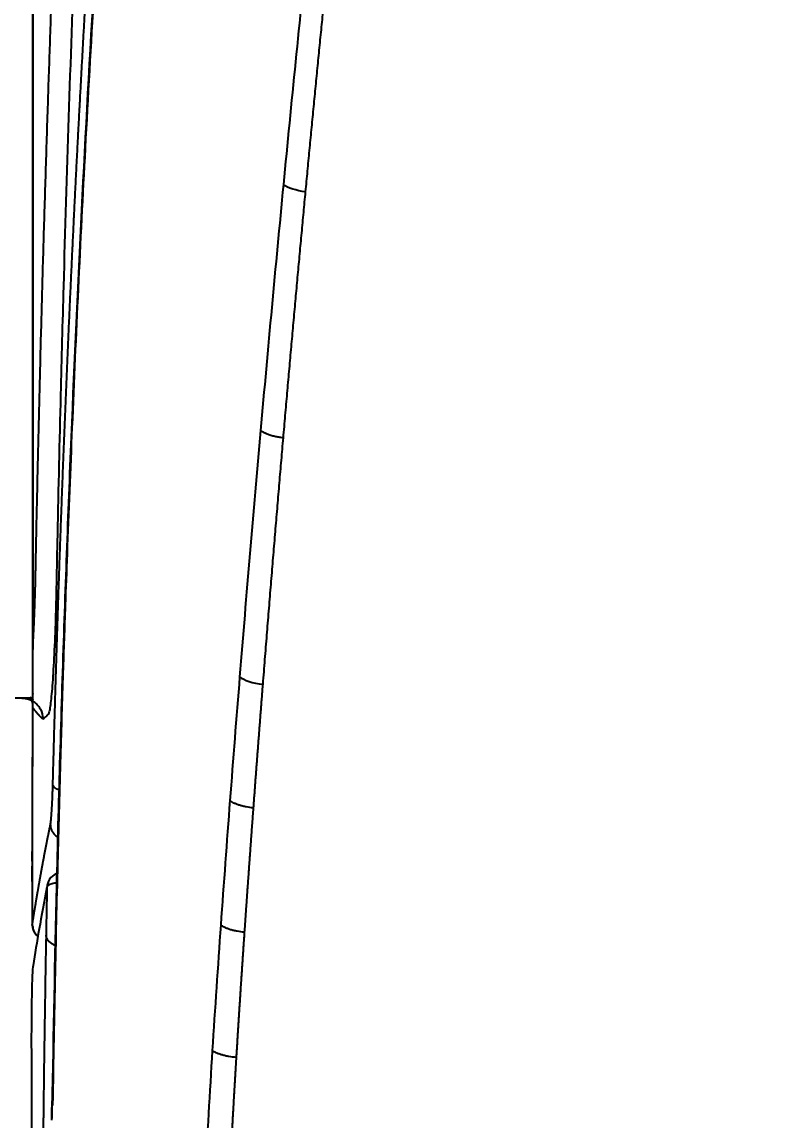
# Model space of a CAD drawing. Header units: millimetres. Extents: x 0 to 2520, y 0 to 1796.
# Drawn here: x 839.3 to 892.6, y 1096.3 to 1175.1 of the extents above; entities that cross this region are included whole.
import ezdxf

# ---------------------------------------------------------------- set-up
doc = ezdxf.new("R2010")
doc.units = ezdxf.units.MM
doc.header["$LTSCALE"] = 50
doc.styles.add('style1', font='gbeitc.shx')
doc.styles.add('유형1', font='gbeitc.shx', dxfattribs={"height": 8})
doc.dimstyles.new('ISO-25', dxfattribs={"dimtxt": 2.5, "dimasz": 3, "dimexe": 1.25, "dimexo": 0.5, "dimgap": 1, "dimtad": 3, "dimtoh": 1, "dimdsep": 46, "dimtxsty": '유형1', "dimcen": 2.5, "dimclrd": 5, "dimclre": 5, "dimclrt": 5, "dimadec": 0, "dimazin": 0, "dimtfac": 1, "dimtmove": 0, "dimatfit": 3, "dimfxl": 1, "dimarcsym": 0})

# ---------------------------------------------------------------- blocks, each defined once
blk = doc.blocks.new('*D4')
at = {"color": 2, "linetype": 'Continuous', "lineweight": -2}
for p, q in [((766.879, 1089.075), (766.879, 1306.611)), ((1212.102, 1085.212), (1212.102, 1306.611)), ((778.879, 1304.111), (1200.102, 1304.111))]:
    blk.add_line(p, q, dxfattribs=at)
at = {"color": 2, "linetype": 'Continuous'}
for points in [[(778.879, 1306.111), (778.879, 1302.111), (766.879, 1304.111)], [(1200.102, 1306.111), (1200.102, 1302.111), (1212.102, 1304.111)]]:
    blk.add_solid(points, dxfattribs=at)
at = {"layer": 'Defpoints', "color": 0, "linetype": 'Continuous'}
for p in [(1212.102, 1304.111), (766.879, 1087.075), (1212.102, 1083.212)]:
    blk.add_point(p, dxfattribs=at)
at = {"color": 2, "linetype": 'Continuous', "insert": (989.49, 1313.111), "char_height": 16, "attachment_point": 5, "style": 'style1'}
blk.add_mtext('445.22', dxfattribs=at)

msp = doc.modelspace()

# ---------------------------------------------------------------- linework, layer by layer
at = {"color": 7, "linetype": 'Continuous'}
msp.add_line((840.109, 1126.534), (838.846, 1126.534), dxfattribs=at)
msp.add_ellipse((856.728, 1128.296), major_axis=(1.994, -0.158), ratio=0.384178, start_param=3.643019, end_param=4.680731, dxfattribs=at)
for points, degree, knots in [([(852.051, 1229.736), (851.625, 1229.015), (850.788, 1227.599), (849.755, 1225.422), (848.903, 1223.272), (848.066, 1220.61), (847.489, 1217.941), (847.219, 1215.286), (846.876, 1211.456), (846.496, 1206.868), (846.096, 1201.558), (845.062, 1187.473), (843.96, 1169.436), (842.918, 1147.199), (842.283, 1130.346), (841.794, 1113.6), (841.588, 1102.454), (841.49, 1097.157)], 3, [0, 0, 0, 0, 0.018399, 0.036164, 0.053307, 0.069792, 0.098466, 0.114403, 0.129883, 0.184917, 0.217848, 0.249465, 0.502107, 0.623647, 0.749481, 0.880948, 1, 1, 1, 1]), ([(852.092, 1229.969), (851.414, 1228.878), (850.23, 1226.709), (848.498, 1222.513), (847.345, 1217.596), (846.996, 1212.245), (846.584, 1207.644), (846.29, 1203.734), (845.809, 1197.348), (845.198, 1188.557), (844.48, 1177.124), (843.876, 1166.338), (843.357, 1155.943), (842.928, 1146.24), (842.633, 1138.671), (842.424, 1132.808), (842.263, 1127.972), (842.08, 1121.975), (841.887, 1114.806), (841.696, 1106.465), (841.586, 1100.514), (841.535, 1097.343)], 3, [0, 0, 0, 0, 0.028029, 0.054454, 0.100443, 0.140321, 0.174796, 0.204093, 0.2283, 0.318598, 0.402017, 0.485612, 0.561271, 0.635812, 0.703815, 0.731455, 0.767605, 0.812534, 0.866243, 0.928732, 1, 1, 1, 1]), ([(841.554, 1120.294), (841.559, 1120.502), (841.57, 1120.918), (841.586, 1121.542), (841.603, 1122.165), (841.62, 1122.787), (841.637, 1123.407), (841.654, 1124.027), (841.672, 1124.646), (841.689, 1125.263), (841.707, 1125.88), (841.725, 1126.495), (841.743, 1127.11), (841.761, 1127.723), (841.78, 1128.335), (841.799, 1128.947), (841.817, 1129.557), (841.836, 1130.166), (841.856, 1130.774), (841.875, 1131.381), (841.895, 1131.987), (841.914, 1132.592), (841.934, 1133.196), (841.954, 1133.799), (841.974, 1134.401), (841.995, 1135.001), (842.015, 1135.601), (842.036, 1136.2), (842.057, 1136.797), (842.078, 1137.394), (842.099, 1137.989), (842.121, 1138.583), (842.142, 1139.177), (842.164, 1139.769), (842.186, 1140.36), (842.208, 1140.95), (842.23, 1141.539), (842.252, 1142.127), (842.275, 1142.714), (842.297, 1143.3), (842.32, 1143.885), (842.343, 1144.469), (842.366, 1145.052), (842.389, 1145.633), (842.413, 1146.214), (842.436, 1146.793), (842.46, 1147.372), (842.484, 1147.949), (842.508, 1148.526), (842.532, 1149.101), (842.556, 1149.675), (842.58, 1150.248), (842.605, 1150.821), (842.629, 1151.392), (842.654, 1151.962), (842.679, 1152.531), (842.704, 1153.099), (842.73, 1153.665), (842.755, 1154.231), (842.78, 1154.796), (842.806, 1155.359), (842.832, 1155.922), (842.858, 1156.484), (842.884, 1157.044), (842.91, 1157.603), (842.936, 1158.162), (842.962, 1158.719), (842.989, 1159.275), (843.015, 1159.83), (843.042, 1160.384), (843.069, 1160.938), (843.096, 1161.489), (843.123, 1162.04), (843.15, 1162.59), (843.178, 1163.139), (843.205, 1163.687), (843.233, 1164.233), (843.26, 1164.779), (843.288, 1165.324), (843.316, 1165.867), (843.344, 1166.409), (843.372, 1166.951), (843.401, 1167.491), (843.429, 1168.03), (843.457, 1168.568), (843.486, 1169.106), (843.527, 1169.878), (843.582, 1170.886), (843.65, 1172.129), (843.719, 1173.37), (843.788, 1174.609), (843.859, 1175.846), (843.93, 1177.08), (844.002, 1178.313), (844.074, 1179.543), (844.147, 1180.771), (844.221, 1181.997), (844.296, 1183.221), (844.372, 1184.443), (844.448, 1185.663), (844.525, 1186.881), (844.603, 1188.096), (844.681, 1189.31), (844.76, 1190.521), (844.84, 1191.73), (844.921, 1192.938), (845.002, 1194.143), (845.084, 1195.346), (845.167, 1196.547), (845.25, 1197.745), (845.334, 1198.942), (845.419, 1200.137), (845.505, 1201.329), (845.591, 1202.519), (845.678, 1203.708), (845.766, 1204.894), (845.854, 1206.078), (845.943, 1207.26), (846.033, 1208.439), (846.123, 1209.617), (846.214, 1210.793), (846.306, 1211.966), (846.398, 1213.137), (846.491, 1214.307), (846.585, 1215.474), (846.679, 1216.639), (846.743, 1217.415), (846.774, 1217.802)], 3, [0, 0, 0, 0, 0.006402, 0.012793, 0.019173, 0.025543, 0.031903, 0.038251, 0.044589, 0.050916, 0.057232, 0.063538, 0.069833, 0.076118, 0.082391, 0.088654, 0.094906, 0.101147, 0.107378, 0.113598, 0.119807, 0.126005, 0.132193, 0.13837, 0.144536, 0.150691, 0.156836, 0.16297, 0.169093, 0.175205, 0.181306, 0.187397, 0.193477, 0.199546, 0.205604, 0.211652, 0.217689, 0.223715, 0.22973, 0.235734, 0.241728, 0.247711, 0.253683, 0.259645, 0.265595, 0.271535, 0.277464, 0.283382, 0.28929, 0.295186, 0.301072, 0.306947, 0.312811, 0.318665, 0.324507, 0.330339, 0.33616, 0.341971, 0.34777, 0.353559, 0.359337, 0.365104, 0.37086, 0.376606, 0.38234, 0.388064, 0.393777, 0.39948, 0.405171, 0.410852, 0.416522, 0.422181, 0.427829, 0.433466, 0.439093, 0.444709, 0.450314, 0.455908, 0.461491, 0.467064, 0.472626, 0.478177, 0.483717, 0.489246, 0.494764, 0.500272, 0.505769, 0.518537, 0.531285, 0.544011, 0.556715, 0.569399, 0.582061, 0.594702, 0.607322, 0.61992, 0.632497, 0.645054, 0.657589, 0.670102, 0.682595, 0.695067, 0.707517, 0.719946, 0.732355, 0.744742, 0.757108, 0.769453, 0.781777, 0.79408, 0.806362, 0.818623, 0.830863, 0.843082, 0.855279, 0.867456, 0.879611, 0.891745, 0.903858, 0.91595, 0.928021, 0.940071, 0.952099, 0.964106, 0.976092, 0.988057, 1, 1, 1, 1]), ([(843.595, 1203.616), (843.619, 1203.513), (843.65, 1203.383), (843.688, 1203.224), (843.712, 1203.089), (843.749, 1202.786), (843.792, 1202.164), (843.823, 1201.147), (843.833, 1199.914), (843.82, 1198.526), (843.791, 1197.301), (843.757, 1196.318), (843.669, 1194.267), (843.44, 1188.955), (842.92, 1175.771), (842.452, 1161.577), (842.081, 1147.54), (841.917, 1140.429), (841.823, 1135.64), (841.79, 1133.978), (841.766, 1133.023), (841.719, 1131.414), (841.633, 1129.322), (841.51, 1127.316), (841.398, 1126.168), (841.309, 1125.607), (841.254, 1125.403), (841.211, 1125.344), (841.158, 1125.306), (841.027, 1125.194), (840.919, 1125.096), (840.839, 1125.025)], 3, [0, 0, 0, 0, 0.015137, 0.019261, 0.023006, 0.030519, 0.045416, 0.060323, 0.075265, 0.090226, 0.105133, 0.112601, 0.120118, 0.168493, 0.277679, 0.528627, 0.608689, 0.712671, 0.749187, 0.756839, 0.764375, 0.779498, 0.809506, 0.839424, 0.869184, 0.884038, 0.89892, 0.90637, 0.913769, 0.936285, 1, 1, 1, 1]), ([(840.109, 1202.163), (840.109, 1202.153), (840.109, 1202.101), (840.109, 1202.027), (840.109, 1201.943), (840.109, 1201.89), (840.109, 1201.849), (840.109, 1201.803), (840.109, 1201.734), (840.109, 1201.634), (840.109, 1201.515), (840.109, 1201.379), (840.109, 1201.176), (840.109, 1200.944), (840.109, 1200.68), (840.109, 1200.467), (840.109, 1200.242), (840.109, 1199.928), (840.109, 1199.508), (840.109, 1199.05), (840.109, 1198.671), (840.109, 1198.286), (840.109, 1197.891), (840.109, 1197.484), (840.109, 1197.179), (840.109, 1196.876), (840.109, 1196.574), (840.109, 1196.273), (840.109, 1195.974), (840.109, 1195.676), (840.109, 1195.377), (840.109, 1195.078), (840.109, 1194.68), (840.109, 1193.983), (840.109, 1192.389), (840.109, 1189.003), (840.109, 1180.437), (840.109, 1171.273), (840.109, 1161.708), (840.109, 1152.542), (840.109, 1144.371), (840.109, 1138.192), (840.109, 1136.996), (840.109, 1136.298), (840.109, 1135.9), (840.109, 1135.601), (840.109, 1135.302), (840.109, 1135.003), (840.109, 1134.705), (840.109, 1134.409), (840.109, 1134.114), (840.109, 1133.725), (840.109, 1133.243), (840.109, 1132.671), (840.109, 1132.12), (840.109, 1131.589), (840.109, 1131.079), (840.109, 1130.55), (840.109, 1130.201), (840.109, 1130.014)], 3, [0, 0, 0, 0, 0.0019, 0.009806, 0.013759, 0.017712, 0.019689, 0.021665, 0.025618, 0.029572, 0.033525, 0.037478, 0.041431, 0.049337, 0.053291, 0.057244, 0.061197, 0.06515, 0.073056, 0.080963, 0.084916, 0.088869, 0.096775, 0.100728, 0.104682, 0.108635, 0.112588, 0.116541, 0.120494, 0.124447, 0.1284, 0.132354, 0.136307, 0.144213, 0.160026, 0.199557, 0.27862, 0.499997, 0.563247, 0.658123, 0.863687, 0.887406, 0.903219, 0.911125, 0.915078, 0.919031, 0.922984, 0.926938, 0.930891, 0.934844, 0.938797, 0.94275, 0.950657, 0.958563, 0.966469, 0.974375, 0.982282, 0.990188, 1, 1, 1, 1]), ([(840.109, 1130.014), (840.11, 1130.026), (840.111, 1130.05), (840.113, 1130.086), (840.116, 1130.122), (840.118, 1130.158), (840.12, 1130.194), (840.122, 1130.23), (840.124, 1130.267), (840.126, 1130.303), (840.129, 1130.34), (840.131, 1130.376), (840.133, 1130.413), (840.135, 1130.45), (840.137, 1130.487), (840.139, 1130.523), (840.141, 1130.56), (840.143, 1130.597), (840.145, 1130.635), (840.147, 1130.672), (840.149, 1130.709), (840.151, 1130.746), (840.153, 1130.783), (840.155, 1130.821), (840.157, 1130.858), (840.159, 1130.896), (840.161, 1130.933), (840.163, 1130.971), (840.165, 1131.009), (840.167, 1131.046), (840.169, 1131.084), (840.171, 1131.122), (840.173, 1131.16), (840.175, 1131.198), (840.176, 1131.236), (840.178, 1131.274), (840.18, 1131.312), (840.182, 1131.35), (840.184, 1131.388), (840.186, 1131.427), (840.187, 1131.465), (840.189, 1131.503), (840.191, 1131.542), (840.193, 1131.58), (840.195, 1131.619), (840.196, 1131.657), (840.198, 1131.696), (840.2, 1131.735), (840.201, 1131.773), (840.203, 1131.812), (840.205, 1131.851), (840.207, 1131.89), (840.208, 1131.928), (840.21, 1131.967), (840.212, 1132.006), (840.213, 1132.045), (840.215, 1132.084), (840.216, 1132.124), (840.218, 1132.163), (840.22, 1132.202), (840.221, 1132.241), (840.223, 1132.28), (840.224, 1132.32), (840.226, 1132.359), (840.228, 1132.398), (840.229, 1132.438), (840.231, 1132.477), (840.232, 1132.517), (840.234, 1132.556), (840.235, 1132.596), (840.237, 1132.636), (840.238, 1132.675), (840.24, 1132.715), (840.241, 1132.755), (840.242, 1132.795), (840.244, 1132.834), (840.245, 1132.874), (840.247, 1132.914), (840.248, 1132.954), (840.249, 1132.993), (840.251, 1133.033), (840.252, 1133.073), (840.254, 1133.113), (840.255, 1133.152), (840.256, 1133.192), (840.258, 1133.232), (840.259, 1133.272), (840.26, 1133.311), (840.261, 1133.351), (840.263, 1133.39), (840.264, 1133.43), (840.265, 1133.469), (840.266, 1133.509), (840.268, 1133.548), (840.269, 1133.587), (840.27, 1133.627), (840.271, 1133.666), (840.275, 1133.78), (840.28, 1133.963), (840.287, 1134.212), (840.293, 1134.445), (840.299, 1134.661), (840.303, 1134.835), (840.306, 1134.986), (840.309, 1135.136), (840.313, 1135.332), (840.318, 1135.575), (840.324, 1135.865), (840.332, 1136.294), (840.343, 1136.846), (840.356, 1137.509), (840.37, 1138.175), (840.397, 1139.484), (840.439, 1141.436), (840.498, 1144.031), (840.559, 1146.629), (840.642, 1149.992), (840.75, 1154.125), (840.888, 1159.032), (841.036, 1163.952), (841.19, 1168.758), (841.348, 1173.444), (841.511, 1178.005), (841.682, 1182.566), (841.815, 1185.967), (841.906, 1188.211), (841.95, 1189.296), (841.995, 1190.381), (842.035, 1191.345), (842.069, 1192.172), (842.097, 1192.841), (842.123, 1193.454), (842.147, 1194.011), (842.169, 1194.511), (842.188, 1194.956), (842.205, 1195.344), (842.218, 1195.635), (842.227, 1195.847), (842.235, 1196), (842.242, 1196.153), (842.25, 1196.307), (842.257, 1196.461), (842.264, 1196.591), (842.27, 1196.699), (842.274, 1196.787), (842.278, 1196.881), (842.282, 1196.982), (842.286, 1197.09), (842.291, 1197.204), (842.295, 1197.324), (842.299, 1197.451), (842.306, 1197.65), (842.314, 1197.917), (842.322, 1198.245), (842.328, 1198.567), (842.331, 1198.882), (842.333, 1199.189), (842.333, 1199.486), (842.332, 1199.696), (842.33, 1199.827), (842.329, 1199.883), (842.328, 1199.939), (842.328, 1199.995), (842.326, 1200.051), (842.325, 1200.106), (842.324, 1200.16), (842.323, 1200.215), (842.321, 1200.269), (842.32, 1200.322), (842.318, 1200.375), (842.317, 1200.428), (842.315, 1200.48), (842.313, 1200.531), (842.311, 1200.582), (842.309, 1200.633), (842.307, 1200.682), (842.305, 1200.731), (842.302, 1200.78), (842.3, 1200.827), (842.297, 1200.874), (842.295, 1200.92), (842.292, 1200.965), (842.289, 1201.009), (842.286, 1201.053), (842.283, 1201.096), (842.28, 1201.138), (842.277, 1201.179), (842.274, 1201.22), (842.271, 1201.259), (842.267, 1201.298), (842.264, 1201.336), (842.26, 1201.373), (842.256, 1201.409), (842.253, 1201.444), (842.249, 1201.478), (842.245, 1201.512), (842.241, 1201.544), (842.236, 1201.575), (842.232, 1201.605), (842.228, 1201.634), (842.223, 1201.662), (842.219, 1201.689), (842.214, 1201.714), (842.21, 1201.738), (842.205, 1201.761), (842.2, 1201.783), (842.195, 1201.804), (842.19, 1201.823), (842.185, 1201.842), (842.181, 1201.854), (842.179, 1201.859)], 3, [0, 0, 0, 0, 0.000648, 0.001294, 0.00194, 0.002585, 0.003228, 0.003871, 0.004512, 0.005152, 0.005791, 0.006429, 0.007066, 0.007701, 0.008335, 0.008968, 0.009599, 0.010229, 0.010857, 0.011484, 0.01211, 0.012734, 0.013357, 0.013979, 0.014599, 0.015218, 0.015836, 0.016453, 0.017069, 0.017684, 0.018297, 0.018909, 0.019521, 0.020131, 0.02074, 0.021349, 0.021956, 0.022562, 0.023167, 0.023772, 0.024375, 0.024977, 0.025579, 0.026179, 0.026778, 0.027377, 0.027974, 0.028571, 0.029167, 0.029762, 0.030356, 0.030949, 0.031541, 0.032133, 0.032724, 0.033314, 0.033903, 0.034491, 0.035079, 0.035666, 0.036252, 0.036838, 0.037422, 0.038006, 0.03859, 0.039172, 0.039754, 0.040335, 0.040916, 0.041496, 0.042075, 0.042654, 0.043232, 0.043809, 0.044385, 0.044961, 0.045536, 0.046109, 0.046682, 0.047254, 0.047825, 0.048394, 0.048962, 0.049529, 0.050094, 0.050658, 0.051221, 0.051782, 0.052342, 0.0529, 0.053457, 0.054012, 0.054566, 0.055119, 0.05567, 0.056221, 0.056769, 0.057317, 0.06099, 0.064417, 0.067601, 0.070546, 0.073252, 0.074642, 0.07666, 0.079305, 0.082578, 0.086479, 0.091007, 0.099889, 0.108813, 0.117779, 0.126787, 0.161693, 0.196638, 0.231622, 0.266645, 0.332532, 0.398612, 0.464886, 0.531354, 0.592809, 0.654255, 0.715693, 0.777122, 0.791758, 0.806382, 0.820994, 0.835595, 0.845372, 0.854391, 0.862651, 0.870154, 0.876899, 0.882886, 0.888115, 0.892587, 0.89465, 0.896712, 0.898773, 0.900829, 0.902882, 0.904933, 0.906017, 0.907185, 0.908437, 0.909773, 0.911196, 0.912707, 0.914308, 0.915999, 0.917778, 0.922256, 0.926704, 0.931141, 0.935594, 0.94007, 0.944544, 0.948993, 0.949908, 0.950826, 0.951748, 0.952672, 0.953601, 0.954533, 0.955469, 0.956409, 0.957354, 0.958304, 0.959258, 0.960216, 0.961179, 0.962146, 0.963117, 0.964091, 0.965067, 0.966045, 0.967026, 0.968008, 0.968992, 0.969979, 0.970967, 0.971958, 0.972951, 0.973948, 0.974947, 0.97595, 0.976957, 0.977968, 0.978984, 0.980004, 0.981029, 0.98206, 0.983095, 0.984135, 0.985179, 0.986226, 0.987275, 0.988326, 0.989378, 0.99043, 0.991484, 0.992539, 0.993596, 0.994656, 0.995718, 0.996784, 0.997852, 0.998924, 1, 1, 1, 1]), ([(861.397, 1180.52), (861.372, 1180.277), (861.322, 1179.792), (861.248, 1179.063), (861.174, 1178.333), (861.1, 1177.603), (861.026, 1176.872), (860.952, 1176.141), (860.879, 1175.409), (860.805, 1174.676), (860.732, 1173.942), (860.659, 1173.208), (860.587, 1172.474), (860.514, 1171.738), (860.442, 1171.002), (860.37, 1170.266), (860.298, 1169.529), (860.226, 1168.791), (860.155, 1168.052), (860.083, 1167.313), (860.012, 1166.573), (859.941, 1165.833), (859.871, 1165.092), (859.8, 1164.35), (859.73, 1163.608), (859.683, 1163.112), (859.659, 1162.865)], 3, [0, 0, 0, 0, 0.041239, 0.082519, 0.123838, 0.165197, 0.206594, 0.248028, 0.289499, 0.331006, 0.37255, 0.414129, 0.455744, 0.497393, 0.539078, 0.580798, 0.622553, 0.664344, 0.70617, 0.748032, 0.789931, 0.831867, 0.873842, 0.915854, 0.957907, 1, 1, 1, 1]), ([(859.659, 1162.865), (859.636, 1162.62), (859.59, 1162.129), (859.521, 1161.392), (859.452, 1160.652), (859.383, 1159.909), (859.313, 1159.163), (859.244, 1158.414), (859.175, 1157.662), (859.106, 1156.907), (859.036, 1156.149), (858.967, 1155.388), (858.898, 1154.624), (858.828, 1153.857), (858.759, 1153.087), (858.69, 1152.313), (858.62, 1151.537), (858.551, 1150.758), (858.481, 1149.975), (858.412, 1149.189), (858.342, 1148.4), (858.273, 1147.607), (858.203, 1146.811), (858.134, 1146.011), (858.088, 1145.477), (858.064, 1145.209)], 3, [0, 0, 0, 0, 0.041592, 0.083351, 0.125276, 0.167368, 0.209627, 0.252052, 0.294645, 0.337406, 0.380335, 0.423434, 0.466705, 0.510147, 0.553764, 0.597556, 0.641527, 0.685677, 0.73001, 0.774528, 0.819235, 0.864132, 0.909223, 0.954511, 1, 1, 1, 1]), ([(858.064, 1145.209), (858.041, 1144.941), (857.995, 1144.405), (857.926, 1143.599), (857.856, 1142.789), (857.787, 1141.975), (857.718, 1141.158), (857.648, 1140.337), (857.579, 1139.513), (857.509, 1138.684), (857.44, 1137.852), (857.371, 1137.016), (857.301, 1136.176), (857.231, 1135.331), (857.162, 1134.483), (857.092, 1133.63), (857.023, 1132.773), (856.953, 1131.912), (856.884, 1131.046), (856.814, 1130.175), (856.744, 1129.3), (856.674, 1128.419), (856.628, 1127.83), (856.605, 1127.535)], 3, [0, 0, 0, 0, 0.045506, 0.091206, 0.137102, 0.183196, 0.229491, 0.275988, 0.322691, 0.369602, 0.416724, 0.464061, 0.511616, 0.559391, 0.607392, 0.655622, 0.704084, 0.752784, 0.801725, 0.850912, 0.90035, 0.950044, 1, 1, 1, 1]), ([(840.109, 1126.322), (840.109, 1126.553), (840.109, 1126.752), (840.109, 1126.803), (840.109, 1126.808), (840.109, 1126.84), (840.109, 1126.927), (840.109, 1127.08), (840.109, 1127.398), (840.109, 1127.794), (840.109, 1128.426), (840.109, 1128.785), (840.109, 1129.21), (840.109, 1129.573), (840.109, 1130.014)], 2, [0, 0, 0, 0.5, 0.5, 0.5625, 0.5625, 0.625, 0.625, 0.75, 0.75, 0.875, 0.875, 0.9375, 0.9375, 1, 1, 1]), ([(856.605, 1127.535), (856.593, 1127.381), (856.569, 1127.073), (856.532, 1126.61), (856.496, 1126.147), (856.46, 1125.683), (856.424, 1125.219), (856.388, 1124.754), (856.352, 1124.289), (856.316, 1123.823), (856.281, 1123.356), (856.245, 1122.889), (856.209, 1122.422), (856.174, 1121.954), (856.138, 1121.485), (856.103, 1121.016), (856.067, 1120.546), (856.032, 1120.075), (855.997, 1119.603), (855.962, 1119.131), (855.938, 1118.816), (855.927, 1118.658)], 3, [0, 0, 0, 0, 0.052215, 0.104466, 0.156755, 0.209085, 0.261456, 0.31387, 0.366329, 0.418835, 0.47139, 0.523995, 0.576652, 0.629363, 0.68213, 0.734954, 0.787837, 0.840782, 0.893789, 0.946861, 1, 1, 1, 1]), ([(839.571, 1126.516), (839.578, 1126.515), (839.591, 1126.513), (839.61, 1126.51), (839.63, 1126.506), (839.649, 1126.502), (839.668, 1126.498), (839.687, 1126.493), (839.706, 1126.489), (839.725, 1126.484), (839.744, 1126.479), (839.763, 1126.473), (839.782, 1126.467), (839.801, 1126.462), (839.819, 1126.455), (839.838, 1126.449), (839.861, 1126.441), (839.889, 1126.43), (839.922, 1126.417), (839.954, 1126.403), (839.986, 1126.388), (840.017, 1126.372), (840.048, 1126.356), (840.079, 1126.339), (840.099, 1126.328), (840.109, 1126.322)], 3, [0, 0, 0, 0, 0.034393, 0.068731, 0.103017, 0.137259, 0.171462, 0.205632, 0.239775, 0.273896, 0.308002, 0.342097, 0.376188, 0.410281, 0.44438, 0.478491, 0.51262, 0.574049, 0.635273, 0.696323, 0.757228, 0.818019, 0.878726, 0.939377, 1, 1, 1, 1]), ([(840.127, 1125.872), (840.126, 1125.908), (840.123, 1125.997), (840.115, 1126.078), (840.102, 1126.172), (840.086, 1126.256), (840.061, 1126.359), (840.03, 1126.449), (839.982, 1126.538), (839.941, 1126.594), (839.932, 1126.607)], 3, [0, 0, 0, 0, 0.027565, 0.068654, 0.126744, 0.226735, 0.36277, 0.645095, 0.921185, 1, 1, 1, 1]), ([(840.079, 1114.83), (840.08, 1115.104), (840.081, 1115.651), (840.083, 1116.472), (840.085, 1117.292), (840.088, 1118.113), (840.09, 1118.934), (840.094, 1119.755), (840.097, 1120.575), (840.1, 1121.396), (840.104, 1122.217), (840.108, 1123.038), (840.113, 1123.858), (840.118, 1124.679), (840.122, 1125.5), (840.126, 1126.098), (840.128, 1126.423), (840.129, 1126.475)], 3, [0, 0, 0, 0, 0.070484, 0.140968, 0.211452, 0.281937, 0.352421, 0.422906, 0.493391, 0.563876, 0.634361, 0.704846, 0.775332, 0.845817, 0.916302, 0.986786, 1, 1, 1, 1]), ([(840.396, 1126.098), (840.492, 1125.987), (840.754, 1125.684), (840.806, 1125.28), (840.839, 1125.025)], 3, [0, 0, 0, 0, 0.367608, 1, 1, 1, 1]), ([(840.079, 1114.085), (840.08, 1114.206), (840.08, 1114.327), (840.081, 1114.509), (840.081, 1114.57), (840.081, 1114.662), (840.081, 1114.693), (840.082, 1114.754), (840.082, 1115.03), (840.084, 1115.795), (840.088, 1117.509), (840.093, 1118.979), (840.101, 1120.938), (840.105, 1121.917), (840.115, 1123.877), (840.121, 1124.856), (840.127, 1125.836)], 3, [0, 0, 0, 0, 0.03125, 0.03125, 0.046875, 0.046875, 0.054687, 0.054687, 0.0625, 0.125, 0.25, 0.5, 0.5, 0.75, 0.75, 1, 1, 1, 1]), ([(840.839, 1125.025), (840.831, 1125.032), (840.815, 1125.047), (840.791, 1125.07), (840.767, 1125.093), (840.743, 1125.117), (840.72, 1125.14), (840.696, 1125.164), (840.673, 1125.188), (840.649, 1125.213), (840.625, 1125.237), (840.602, 1125.262), (840.579, 1125.287), (840.555, 1125.312), (840.532, 1125.338), (840.509, 1125.363), (840.486, 1125.389), (840.463, 1125.415), (840.44, 1125.442), (840.417, 1125.468), (840.394, 1125.495), (840.371, 1125.522), (840.349, 1125.55), (840.326, 1125.577), (840.304, 1125.605), (840.281, 1125.633), (840.259, 1125.661), (840.237, 1125.69), (840.215, 1125.719), (840.193, 1125.748), (840.171, 1125.777), (840.149, 1125.806), (840.134, 1125.826), (840.127, 1125.836)], 3, [0, 0, 0, 0, 0.027925, 0.056139, 0.084642, 0.113435, 0.142516, 0.171886, 0.201545, 0.231493, 0.26173, 0.292255, 0.323069, 0.354172, 0.385564, 0.417244, 0.449212, 0.48147, 0.514016, 0.54685, 0.579974, 0.613386, 0.647087, 0.681077, 0.715355, 0.749923, 0.78478, 0.819926, 0.855362, 0.891087, 0.927101, 0.963406, 1, 1, 1, 1]), ([(841.376, 1117.428), (841.385, 1117.477), (841.403, 1117.577), (841.438, 1117.883), (841.479, 1118.411), (841.515, 1119.119), (841.539, 1119.765), (841.549, 1120.118), (841.554, 1120.294)], 3, [0, 0, 0, 0, 0.124642, 0.249239, 0.498422, 0.748479, 0.87435, 1, 1, 1, 1]), ([(855.927, 1118.658), (855.762, 1118.672), (855.507, 1118.706), (855.178, 1118.777), (854.941, 1118.842), (854.725, 1118.918), (854.472, 1119.03), (854.327, 1119.122), (854.253, 1119.183)], 3, [0, 0, 0, 0, 0.245537, 0.371325, 0.497114, 0.622902, 0.748691, 1, 1, 1, 1]), ([(855.927, 1118.658), (855.917, 1118.529), (855.898, 1118.272), (855.87, 1117.887), (855.841, 1117.503), (855.813, 1117.12), (855.785, 1116.739), (855.757, 1116.359), (855.73, 1115.98), (855.702, 1115.602), (855.675, 1115.226), (855.648, 1114.851), (855.621, 1114.478), (855.595, 1114.105), (855.568, 1113.734), (855.542, 1113.364), (855.515, 1112.996), (855.489, 1112.629), (855.464, 1112.262), (855.438, 1111.898), (855.412, 1111.534), (855.387, 1111.172), (855.362, 1110.811), (855.337, 1110.451), (855.312, 1110.092), (855.296, 1109.853), (855.287, 1109.734)], 3, [0, 0, 0, 0, 0.043462, 0.086763, 0.129904, 0.172884, 0.215706, 0.25837, 0.300876, 0.343226, 0.385419, 0.427457, 0.469341, 0.51107, 0.552646, 0.594069, 0.635339, 0.676458, 0.717425, 0.758242, 0.798908, 0.839424, 0.879791, 0.920009, 0.960079, 1, 1, 1, 1]), ([(840.075, 1110.245), (840.079, 1110.266), (840.086, 1110.309), (840.096, 1110.373), (840.106, 1110.438), (840.117, 1110.503), (840.127, 1110.568), (840.138, 1110.633), (840.148, 1110.699), (840.159, 1110.765), (840.17, 1110.831), (840.181, 1110.897), (840.191, 1110.963), (840.202, 1111.03), (840.213, 1111.097), (840.224, 1111.164), (840.235, 1111.231), (840.246, 1111.299), (840.257, 1111.367), (840.269, 1111.435), (840.28, 1111.503), (840.291, 1111.571), (840.303, 1111.64), (840.314, 1111.709), (840.326, 1111.778), (840.337, 1111.847), (840.349, 1111.917), (840.36, 1111.987), (840.372, 1112.057), (840.384, 1112.127), (840.396, 1112.197), (840.408, 1112.268), (840.42, 1112.339), (840.432, 1112.41), (840.444, 1112.481), (840.456, 1112.553), (840.469, 1112.625), (840.481, 1112.697), (840.494, 1112.769), (840.506, 1112.841), (840.519, 1112.914), (840.531, 1112.987), (840.544, 1113.06), (840.557, 1113.133), (840.57, 1113.207), (840.583, 1113.281), (840.596, 1113.355), (840.609, 1113.429), (840.622, 1113.504), (840.636, 1113.578), (840.649, 1113.653), (840.662, 1113.728), (840.676, 1113.804), (840.69, 1113.879), (840.703, 1113.955), (840.717, 1114.031), (840.731, 1114.107), (840.745, 1114.184), (840.759, 1114.261), (840.773, 1114.338), (840.787, 1114.415), (840.801, 1114.492), (840.816, 1114.57), (840.83, 1114.648), (840.845, 1114.726), (840.859, 1114.804), (840.874, 1114.882), (840.889, 1114.961), (840.904, 1115.04), (840.919, 1115.119), (840.934, 1115.199), (840.949, 1115.278), (840.964, 1115.358), (840.98, 1115.438), (840.995, 1115.519), (841.01, 1115.599), (841.026, 1115.68), (841.042, 1115.761), (841.058, 1115.842), (841.073, 1115.923), (841.089, 1116.005), (841.106, 1116.087), (841.122, 1116.169), (841.138, 1116.251), (841.154, 1116.334), (841.171, 1116.417), (841.187, 1116.5), (841.204, 1116.583), (841.221, 1116.666), (841.238, 1116.75), (841.255, 1116.834), (841.272, 1116.918), (841.289, 1117.002), (841.306, 1117.087), (841.324, 1117.172), (841.341, 1117.257), (841.359, 1117.342), (841.37, 1117.399), (841.376, 1117.428)], 3, [0, 0, 0, 0, 0.010728, 0.02145, 0.032164, 0.042871, 0.05357, 0.064263, 0.074949, 0.085628, 0.096299, 0.106964, 0.117621, 0.128272, 0.138916, 0.149553, 0.160182, 0.170805, 0.181422, 0.192031, 0.202633, 0.213229, 0.223818, 0.2344, 0.244975, 0.255544, 0.266106, 0.276661, 0.28721, 0.297752, 0.308287, 0.318816, 0.329338, 0.339853, 0.350362, 0.360865, 0.371361, 0.38185, 0.392333, 0.40281, 0.41328, 0.423743, 0.434201, 0.444651, 0.455096, 0.465534, 0.475966, 0.486391, 0.496811, 0.507223, 0.51763, 0.528031, 0.538425, 0.548813, 0.559195, 0.56957, 0.57994, 0.590303, 0.60066, 0.611011, 0.621356, 0.631695, 0.642028, 0.652355, 0.662676, 0.672991, 0.6833, 0.693603, 0.7039, 0.714191, 0.724476, 0.734755, 0.745029, 0.755296, 0.765558, 0.775814, 0.786064, 0.796308, 0.806546, 0.816779, 0.827006, 0.837227, 0.847443, 0.857653, 0.867857, 0.878055, 0.888248, 0.898435, 0.908617, 0.918793, 0.928963, 0.939128, 0.949287, 0.959441, 0.969589, 0.979731, 0.989868, 1, 1, 1, 1]), ([(841.376, 1117.428), (841.376, 1117.426), (841.376, 1117.419), (841.377, 1117.405), (841.378, 1117.374), (841.382, 1117.323), (841.392, 1117.26), (841.407, 1117.191), (841.429, 1117.118), (841.465, 1117.028), (841.518, 1116.929), (841.587, 1116.83), (841.67, 1116.739), (841.763, 1116.658), (841.853, 1116.597), (841.912, 1116.566), (841.936, 1116.554)], 3, [0, 0, 0, 0, 0.004462, 0.022316, 0.044632, 0.098192, 0.178531, 0.23209, 0.303503, 0.392769, 0.499888, 0.607007, 0.714126, 0.821245, 0.928364, 1, 1, 1, 1]), ([(840.079, 1114.83), (840.079, 1114.701), (840.078, 1114.572), (840.077, 1114.316), (840.077, 1114.189), (840.077, 1114.064)], 3, [0, 0, 0, 0, 0.5, 0.5, 1, 1, 1, 1]), ([(840.077, 1114.064), (840.076, 1114.055), (840.076, 1114.037), (840.076, 1114.01), (840.076, 1113.984), (840.076, 1113.958), (840.076, 1113.932), (840.076, 1113.907), (840.076, 1113.881), (840.076, 1113.857), (840.076, 1113.837), (840.076, 1113.826), (840.076, 1113.823)], 3, [0, 0, 0, 0, 0.110143, 0.21945, 0.327921, 0.435555, 0.542353, 0.648315, 0.75344, 0.85773, 0.961184, 1, 1, 1, 1]), ([(840.077, 1113.375), (840.077, 1113.383), (840.077, 1113.399), (840.077, 1113.424), (840.077, 1113.451), (840.077, 1113.479), (840.077, 1113.51), (840.077, 1113.542), (840.077, 1113.577), (840.077, 1113.613), (840.077, 1113.652), (840.077, 1113.692), (840.077, 1113.735), (840.077, 1113.779), (840.078, 1113.825), (840.078, 1113.874), (840.078, 1113.924), (840.078, 1113.976), (840.079, 1114.03), (840.079, 1114.067), (840.079, 1114.085)], 3, [0, 0, 0, 0, 0.033691, 0.070054, 0.109077, 0.150746, 0.195046, 0.241962, 0.291474, 0.343561, 0.398201, 0.455369, 0.515039, 0.577182, 0.641766, 0.708757, 0.778118, 0.849807, 0.923783, 1, 1, 1, 1]), ([(841.885, 1113.992), (841.807, 1113.954), (841.556, 1113.81), (841.231, 1113.481), (841.147, 1113.121), (841.129, 1113.051), (841.129, 1113.033)], 3, [0, 0, 0, 0, 0.178445, 0.591678, 0.828293, 1, 1, 1, 1]), ([(841.131, 1112.971), (840.919, 1111.901), (840.735, 1110.901), (840.406, 1109.029), (840.262, 1108.158), (840.132, 1107.349)], 3, [0, 0, 0, 0, 0.5, 0.5, 1, 1, 1, 1]), ([(841.131, 1112.971), (841.127, 1112.765), (841.113, 1112.088), (841.091, 1110.939), (841.074, 1109.995), (841.065, 1109.522)], 3, [0, 0, 0, 0, 0.178819, 0.589409, 1, 1, 1, 1]), ([(841.852, 1113.284), (841.722, 1113.256), (841.604, 1113.23), (841.247, 1113.141), (841.158, 1113.106), (841.131, 1112.971)], 3, [0, 0, 0, 0, 0.273536, 0.273536, 1, 1, 1, 1]), ([(840.075, 1110.245), (840.076, 1110.013), (840.174, 1109.741), (840.405, 1109.513), (840.443, 1109.481), (840.483, 1109.452)], 3, [0, 0, 0, 0, 0.846315, 0.846315, 1, 1, 1, 1]), ([(840.099, 1110.173), (840.106, 1110.085), (840.136, 1109.903), (840.26, 1109.649), (840.385, 1109.503), (840.464, 1109.43)], 3, [0, 0, 0, 0, 0.260298, 0.575665, 1, 1, 1, 1]), ([(841.065, 1109.522), (841.06, 1109.256), (841.048, 1108.568), (841.016, 1106.73), (840.993, 1105.347), (840.957, 1103.021), (840.936, 1101.609), (840.912, 1099.839), (840.908, 1099.485), (840.899, 1098.777), (840.894, 1098.422), (840.885, 1097.712), (840.881, 1097.356), (840.873, 1096.643), (840.869, 1096.287), (840.862, 1095.572), (840.858, 1095.214), (840.851, 1094.497), (840.848, 1094.139), (840.838, 1093.061), (840.832, 1092.34), (840.816, 1090.172), (840.807, 1088.72), (840.794, 1085.8), (840.789, 1084.333), (840.78, 1079.913), (840.783, 1076.941), (840.811, 1067.96), (840.858, 1061.887), (840.968, 1052.707), (841.012, 1049.635), (841.105, 1044.123), (841.164, 1041.04), (841.247, 1037.299), (841.292, 1035.369), (841.324, 1034.078), (841.357, 1032.788), (841.374, 1032.144), (841.409, 1030.854), (841.426, 1030.209), (841.516, 1026.985), (841.593, 1024.406), (841.845, 1016.668), (842.039, 1011.512), (842.491, 1001.201), (842.748, 996.045), (843.371, 985.744), (843.736, 980.595), (844.623, 970.312), (845.145, 965.178), (846.079, 957.493), (846.416, 954.934), (847.147, 949.826), (847.541, 947.276), (848.812, 939.64), (849.779, 934.569), (851.966, 924.481), (853.186, 919.466), (857.241, 904.525), (860.473, 894.705), (868.085, 875.517), (872.466, 866.149), (879.967, 852.605), (882.622, 848.176), (888.247, 839.522), (891.217, 835.297), (899.032, 825.024), (905.747, 817.16), (914.874, 808.054), (920.571, 802.816), (924.507, 799.487), (930.516, 794.62), (934.66, 791.544), (943.202, 785.771), (947.601, 783.073), (956.63, 778.095), (961.26, 775.814), (968.356, 772.742), (970.747, 771.776), (975.573, 769.964), (978.009, 769.117), (985.374, 766.763), (990.363, 765.438), (1005.492, 762.229), (1015.797, 761.112), (1026.109, 761.111)], 3, [0, 0, 0, 0, 0.002423, 0.006159, 0.012752, 0.012752, 0.023081, 0.023081, 0.025664, 0.025664, 0.028246, 0.028246, 0.030828, 0.030828, 0.033411, 0.033411, 0.035993, 0.035993, 0.038575, 0.038575, 0.04374, 0.04374, 0.054069, 0.054069, 0.064398, 0.064398, 0.085056, 0.085056, 0.126373, 0.126373, 0.147031, 0.147031, 0.163351, 0.16769, 0.172029, 0.176367, 0.176367, 0.180706, 0.180706, 0.185045, 0.185045, 0.202401, 0.202401, 0.237112, 0.237112, 0.271823, 0.271823, 0.306535, 0.306535, 0.341246, 0.341246, 0.358602, 0.358602, 0.375957, 0.375957, 0.410669, 0.410669, 0.44538, 0.44538, 0.514802, 0.514802, 0.584225, 0.584225, 0.618936, 0.618936, 0.653648, 0.653648, 0.705762, 0.72307, 0.740378, 0.757686, 0.757686, 0.792303, 0.792303, 0.826919, 0.826919, 0.861535, 0.861535, 0.878843, 0.878843, 0.896151, 0.896151, 0.930768, 0.930768, 1, 1, 1, 1]), ([(841.709, 1108.777), (841.63, 1108.818), (841.478, 1108.906), (841.291, 1109.048), (841.155, 1109.202), (841.083, 1109.361), (841.071, 1109.469), (841.065, 1109.522)], 3, [0, 0, 0, 0, 0.189741, 0.39231, 0.594723, 0.797219, 1, 1, 1, 1]), ([(855.287, 1109.734), (855.121, 1109.747), (854.861, 1109.78), (854.526, 1109.849), (854.285, 1109.913), (854.066, 1109.987), (853.811, 1110.097), (853.667, 1110.188), (853.594, 1110.248)], 3, [0, 0, 0, 0, 0.245407, 0.371179, 0.49695, 0.622722, 0.748494, 1, 1, 1, 1]), ([(855.287, 1109.734), (855.28, 1109.625), (855.265, 1109.409), (855.243, 1109.084), (855.221, 1108.76), (855.199, 1108.438), (855.177, 1108.116), (855.156, 1107.796), (855.134, 1107.477), (855.113, 1107.16), (855.092, 1106.843), (855.071, 1106.527), (855.05, 1106.213), (855.029, 1105.9), (855.009, 1105.588), (854.988, 1105.277), (854.968, 1104.967), (854.948, 1104.659), (854.928, 1104.351), (854.909, 1104.045), (854.889, 1103.74), (854.87, 1103.436), (854.851, 1103.133), (854.831, 1102.831), (854.813, 1102.531), (854.794, 1102.231), (854.775, 1101.933), (854.757, 1101.636), (854.738, 1101.34), (854.72, 1101.046), (854.708, 1100.85), (854.702, 1100.752)], 3, [0, 0, 0, 0, 0.036419, 0.072698, 0.108838, 0.144838, 0.1807, 0.216423, 0.252007, 0.287453, 0.322761, 0.35793, 0.392962, 0.427855, 0.462611, 0.497229, 0.531709, 0.566052, 0.600257, 0.634325, 0.668256, 0.702049, 0.735704, 0.769222, 0.802603, 0.835846, 0.868952, 0.901921, 0.934751, 0.967445, 1, 1, 1, 1]), ([(840.132, 1107.349), (840.093, 1107.109), (840.059, 1106.338), (840.015, 1104.086), (840.005, 1102.622), (840.01, 1101.129)], 3, [0, 0, 0, 0, 0.5, 0.5, 1, 1, 1, 1]), ([(840.01, 1101.129), (840.067, 1083.036), (840.278, 1064.946), (840.981, 1028.769), (841.496, 1010.669), (843.58, 974.673), (845.266, 956.784), (851.736, 921.535), (856.417, 904.158), (866.269, 878.574), (870.04, 870.129), (878.458, 853.915), (883.125, 846.088), (893.476, 831.053), (899.201, 823.793), (911.54, 810.214), (918.12, 803.921), (932.133, 792.368), (939.564, 787.107), (955.379, 777.737), (963.7, 773.684), (980.74, 767.169), (989.522, 764.66), (1007.64, 761.223), (1016.857, 760.326), (1026.109, 760.326)], 3, [0, 0, 0, 0, 0.125, 0.125, 0.25, 0.25, 0.375, 0.375, 0.5, 0.5, 0.5625, 0.5625, 0.625, 0.625, 0.6875, 0.6875, 0.75, 0.75, 0.8125, 0.8125, 0.875, 0.875, 0.9375, 0.9375, 1, 1, 1, 1]), ([(854.702, 1100.752), (854.533, 1100.764), (854.268, 1100.795), (853.927, 1100.861), (853.683, 1100.923), (853.461, 1100.994), (853.204, 1101.101), (853.061, 1101.188), (852.99, 1101.246)], 3, [0, 0, 0, 0, 0.245461, 0.371231, 0.497, 0.62277, 0.74854, 1, 1, 1, 1]), ([(854.702, 1100.752), (854.696, 1100.644), (854.683, 1100.428), (854.663, 1100.106), (854.644, 1099.783), (854.624, 1099.462), (854.605, 1099.142), (854.586, 1098.822), (854.567, 1098.504), (854.549, 1098.186), (854.53, 1097.869), (854.512, 1097.553), (854.494, 1097.237), (854.476, 1096.923), (854.458, 1096.609), (854.44, 1096.296), (854.423, 1095.984), (854.405, 1095.673), (854.388, 1095.363), (854.371, 1095.053), (854.354, 1094.744), (854.337, 1094.437), (854.32, 1094.13), (854.304, 1093.824), (854.288, 1093.518), (854.271, 1093.214), (854.255, 1092.91), (854.24, 1092.608), (854.224, 1092.306), (854.208, 1092.005), (854.198, 1091.804), (854.193, 1091.704)], 3, [0, 0, 0, 0, 0.035915, 0.071728, 0.107438, 0.143046, 0.178552, 0.213956, 0.249257, 0.284456, 0.319554, 0.354549, 0.389441, 0.424232, 0.458921, 0.493507, 0.527992, 0.562374, 0.596653, 0.630831, 0.664905, 0.698878, 0.732748, 0.766515, 0.800179, 0.833741, 0.867199, 0.900554, 0.933806, 0.966955, 1, 1, 1, 1]), ([(841.535, 1097.343), (841.532, 1097.341), (841.523, 1097.33), (841.51, 1097.312), (841.499, 1097.291), (841.488, 1097.266), (841.481, 1097.24), (841.48, 1097.214), (841.481, 1097.188), (841.486, 1097.17), (841.49, 1097.158), (841.49, 1097.157), (841.49, 1097.157)], 3, [0, 0, 0, 0, 0.041185, 0.171932, 0.280888, 0.368053, 0.564175, 0.694922, 0.792983, 0.98638, 0.997276, 1, 1, 1, 1])]:
    msp.add_open_spline(points, degree=degree, knots=knots, dxfattribs=at)
msp.add_rational_spline([(840.109, 1126.534), (840.109, 1126.694), (840.109, 1126.854), (840.109, 1127.134), (840.109, 1135.025), (840.109, 1165.539), (840.109, 1196.053), (840.109, 1200.842), (840.109, 1201.855), (840.109, 1202.009), (840.109, 1202.163)], [1, 1, 1, 0.779884483093, 1, 1, 1, 0.716301943425, 1, 1, 1], degree=2, knots=[0, 0, 0, 0.09737, 0.09737, 0.241351, 0.241351, 0.902023, 0.902023, 0.984232, 0.984232, 1, 1, 1], dxfattribs=at)
for points, degree in [([(859.865, 1181.024), (859.248, 1175.142), (858.656, 1169.26), (858.087, 1163.379)], 3), ([(858.087, 1163.379), (857.518, 1157.497), (856.973, 1151.616), (856.451, 1145.736)], 3), ([(859.659, 1162.865), (859.043, 1162.932), (858.398, 1163.143), (858.087, 1163.379)], 3), ([(856.451, 1145.736), (855.928, 1139.853), (855.428, 1133.97), (854.951, 1128.066)], 3), ([(854.951, 1128.066), (854.712, 1125.112), (854.479, 1122.152), (854.253, 1119.183)], 3), ([(839.338, 1126.534), (839.415, 1126.528), (839.493, 1126.522), (839.571, 1126.516)], 3), ([(839.571, 1126.534), (839.571, 1126.528), (839.571, 1126.522), (839.571, 1126.516)], 3), ([(840.109, 1126.322), (840.205, 1126.248), (840.3, 1126.173), (840.396, 1126.098)], 3), ([(840.127, 1125.836), (840.127, 1125.848), (840.127, 1125.86), (840.127, 1125.872)], 3), ([(854.253, 1119.183), (854.027, 1116.215), (853.806, 1113.237), (853.594, 1110.248)], 3), ([(840.079, 1114.085), (840.077, 1112.805), (840.076, 1111.525), (840.075, 1110.245)], 3), ([(840.077, 1113.322), (840.074, 1110.228)], 1), ([(840.12, 1110.164), (840.1, 1110.191), (840.088, 1110.218), (840.075, 1110.245)], 3), ([(853.594, 1110.248), (853.383, 1107.259), (853.18, 1104.259), (852.99, 1101.246)], 3), ([(852.99, 1101.246), (852.8, 1098.234), (852.623, 1095.209), (852.462, 1092.17)], 3), ([(841.487, 1097.262), (841.473, 1096.358)], 1), ([(841.476, 1096.255), (841.48, 1096.556), (841.485, 1096.857), (841.49, 1097.157)], 3)]:
    msp.add_open_spline(points, degree=degree, dxfattribs=at)
for points, weights, degree in [([(858.064, 1145.209), (856.975, 1145.319), (856.451, 1145.736)], [0.999994607493, 0.876981542186, 0.999994044754], 2), ([(841.554, 1120.294), (841.568, 1120.163), (841.73, 1120.041), (842.02, 1119.961)], [1, 0.884156494178, 0.840850950535, 0.870083369075], 3)]:
    msp.add_rational_spline(points, weights, degree=degree, dxfattribs=at)

# ---------------------------------------------------------------- dimensions: what is measured, and where the dimension line sits
dim = msp.add_linear_dim(base=(1212.102, 1304.111), p1=(766.879, 1087.075), p2=(1212.102, 1083.212), dimstyle='ISO-25', override={"dimtxt": 16, "dimasz": 12, "dimexe": 2.5, "dimexo": 2, "dimtoh": 0, "dimtxsty": 'style1', "dimcen": -1, "dimclrd": 2, "dimclre": 2, "dimclrt": 2}, dxfattribs=at)
dim.commit()
dim.dimension.update_dxf_attribs({"geometry": '*D4', "text_midpoint": (989.49, 1313.111)})

doc.saveas('drawing.dxf')
